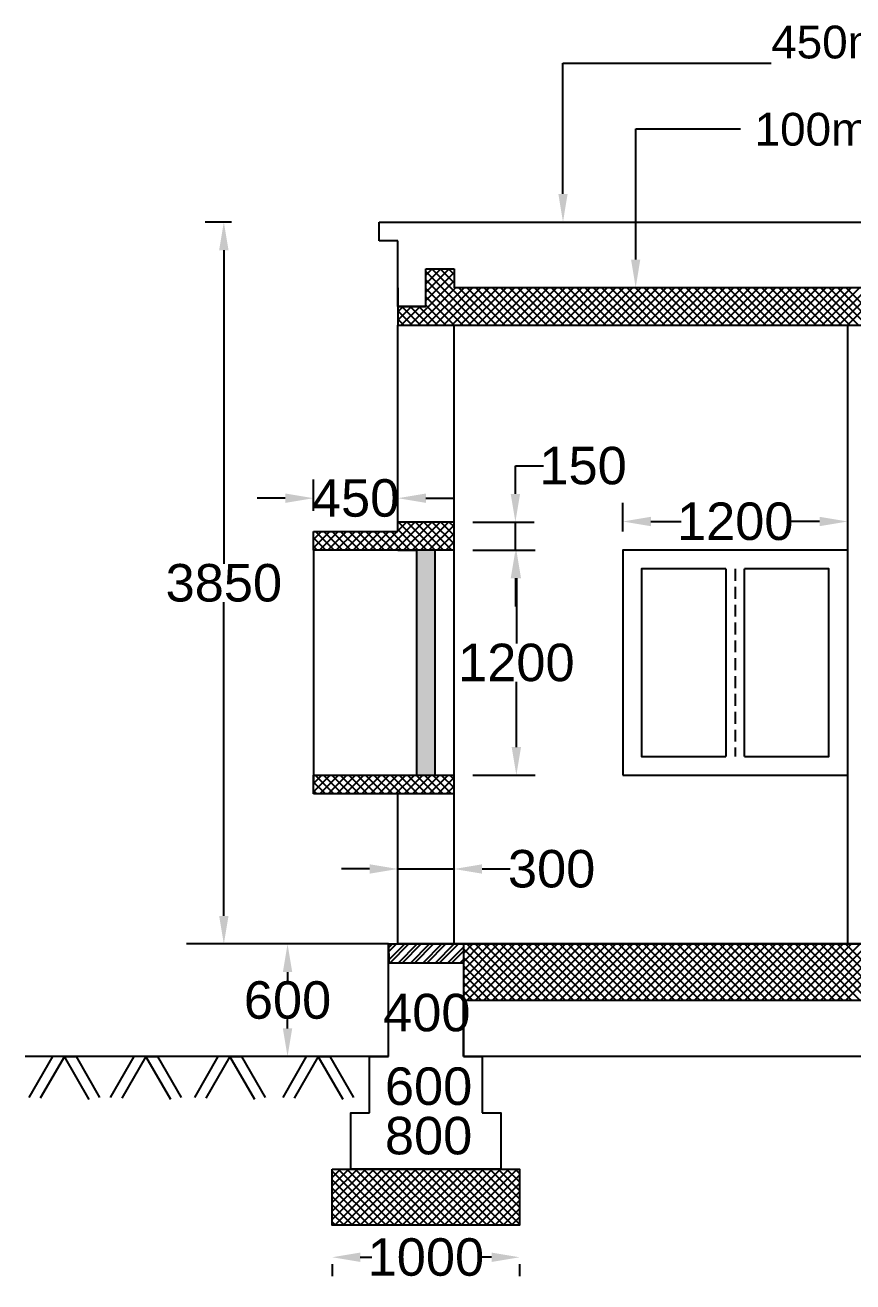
# Model space of a CAD drawing. Header units: millimetres. Extents: x -782 to 40789, y -5942 to 9964.
# Drawn here: x 11237 to 15653, y -5335 to 1367 of the extents above; entities that cross this region are included whole.
import ezdxf
from ezdxf import colors
from ezdxf.entities.mleader import LeaderData, LeaderLine
from ezdxf.math import Vec2, Vec3

# ---------------------------------------------------------------- set-up
doc = ezdxf.new("R2010")
doc.units = ezdxf.units.MM
doc.linetypes.add('HIDDEN', pattern=[9.525, 6.35, -3.175])
doc.styles.get("Standard").update_dxf_attribs({"font": 'arial.ttf'})
doc.dimstyles.new('ISO-25', dxfattribs={"dimtxt": 250, "dimasz": 250, "dimexe": 100, "dimexo": 100, "dimgap": 0, "dimtad": 0, "dimtih": 1, "dimtoh": 1, "dimtxsty": 'Standard', "dimcen": 2.5, "dimadec": 0, "dimazin": 0, "dimtfac": 1, "dimtmove": 0, "dimatfit": 3, "dimfxl": 1, "dimarcsym": 0})

# ---------------------------------------------------------------- blocks, each defined once
blk = doc.blocks.new('*D15')
at = {"color": 0, "lineweight": -2, "transparency": 16777216}
for p, q in [((13025.2, -5203.7), (13086.4, -5203.7)), ((13725.2, -5203.7), (13664.1, -5203.7)), ((12875.2, -5241.4), (12875.2, -5303.7)), ((13875.2, -5241.4), (13875.2, -5303.7))]:
    blk.add_line(p, q, dxfattribs=at)
at = {"color": 0, "transparency": 16777216}
for points in [[(13025.2, -5178.7), (13025.2, -5228.7), (12875.2, -5203.7)], [(13725.2, -5178.7), (13725.2, -5228.7), (13875.2, -5203.7)]]:
    blk.add_solid(points, dxfattribs=at)
at = {"layer": 'Defpoints', "color": 0, "transparency": 16777216}
for p in [(12875.2, -5141.4), (13875.2, -5141.4), (13875.2, -5203.7)]:
    blk.add_point(p, dxfattribs=at)
at = {"color": 0, "transparency": 16777216, "insert": (13375.2, -5203.7), "char_height": 200, "attachment_point": 5}
blk.add_mtext('1000', dxfattribs=at)
blk = doc.blocks.new('*D20')
at = {"color": 0, "lineweight": -2, "transparency": 16777216}
for p, q in [((14425.2, -1333.1), (14425.2, -1180)), ((15625.2, -1333.1), (15625.2, -1180)), ((14575.2, -1280), (14736.4, -1280)), ((15475.2, -1280), (15314.1, -1280))]:
    blk.add_line(p, q, dxfattribs=at)
at = {"color": 0, "transparency": 16777216}
for points in [[(14575.2, -1255), (14575.2, -1305), (14425.2, -1280)], [(15475.2, -1255), (15475.2, -1305), (15625.2, -1280)]]:
    blk.add_solid(points, dxfattribs=at)
at = {"layer": 'Defpoints', "color": 0, "transparency": 16777216}
for p in [(15625.2, -1280), (14425.2, -1433.1), (15625.2, -1433.1)]:
    blk.add_point(p, dxfattribs=at)
at = {"color": 0, "transparency": 16777216, "insert": (15025.2, -1280), "char_height": 200, "attachment_point": 5}
blk.add_mtext('1200', dxfattribs=at)
blk = doc.blocks.new('*D21')
at = {"color": 0, "lineweight": -2, "transparency": 16777216}
for p, q in [((13625.2, -1433.1), (13957.8, -1433.1)), ((13857.8, -1583.1), (13857.8, -1931)), ((13857.8, -2483.1), (13857.8, -2135.2)), ((13625.2, -2633.1), (13957.8, -2633.1))]:
    blk.add_line(p, q, dxfattribs=at)
at = {"color": 0, "transparency": 16777216}
for points in [[(13832.8, -1583.1), (13882.8, -1583.1), (13857.8, -1433.1)], [(13832.8, -2483.1), (13882.8, -2483.1), (13857.8, -2633.1)]]:
    blk.add_solid(points, dxfattribs=at)
at = {"layer": 'Defpoints', "color": 0, "transparency": 16777216}
for p in [(13525.2, -1433.1), (13525.2, -2633.1), (13857.8, -2633.1)]:
    blk.add_point(p, dxfattribs=at)
at = {"color": 0, "transparency": 16777216, "insert": (13857.8, -2033.1), "char_height": 200, "attachment_point": 5}
blk.add_mtext('1200', dxfattribs=at)
blk = doc.blocks.new('*D22')
at = {"color": 0, "lineweight": -2, "transparency": 16777216}
for p, q in [((13852.6, -1133.1), (13852.6, -983.1)), ((13852.6, -983.1), (14002.6, -983.1)), ((13625.2, -1283.1), (13952.6, -1283.1)), ((13852.6, -1433.1), (13852.6, -1283.1)), ((13625.2, -1433.1), (13952.6, -1433.1)), ((13852.6, -1583.1), (13852.6, -1733.1))]:
    blk.add_line(p, q, dxfattribs=at)
at = {"color": 0, "transparency": 16777216}
for points in [[(13827.6, -1133.1), (13877.6, -1133.1), (13852.6, -1283.1)], [(13827.6, -1583.1), (13877.6, -1583.1), (13852.6, -1433.1)]]:
    blk.add_solid(points, dxfattribs=at)
at = {"layer": 'Defpoints', "color": 0, "transparency": 16777216}
for p in [(13525.2, -1283.1), (13852.6, -1283.1), (13525.2, -1433.1)]:
    blk.add_point(p, dxfattribs=at)
at = {"color": 0, "transparency": 16777216, "insert": (14213.7, -983.1), "char_height": 200, "attachment_point": 5}
blk.add_mtext('150', dxfattribs=at)
blk = doc.blocks.new('*D23')
at = {"color": 0, "lineweight": -2, "transparency": 16777216}
for p, q in [((12775.2, -1223.5), (12775.2, -1055.7)), ((13225.2, -1223.5), (13225.2, -1055.7)), ((12625.2, -1155.7), (12475.2, -1155.7)), ((12775.2, -1155.7), (12775.6, -1155.7)), ((13225.2, -1155.7), (13224.9, -1155.7)), ((13375.2, -1155.7), (13525.2, -1155.7))]:
    blk.add_line(p, q, dxfattribs=at)
at = {"color": 0, "transparency": 16777216}
for points in [[(12625.2, -1130.7), (12625.2, -1180.7), (12775.2, -1155.7)], [(13375.2, -1130.7), (13375.2, -1180.7), (13225.2, -1155.7)]]:
    blk.add_solid(points, dxfattribs=at)
at = {"layer": 'Defpoints', "color": 0, "transparency": 16777216}
for p in [(12775.2, -1155.7), (12775.2, -1323.5), (13225.2, -1323.5)]:
    blk.add_point(p, dxfattribs=at)
at = {"color": 0, "transparency": 16777216, "insert": (13000.2, -1155.7), "char_height": 200, "attachment_point": 5}
blk.add_mtext('450', dxfattribs=at)
blk = doc.blocks.new('*D24')
at = {"color": 0, "lineweight": -2, "transparency": 16777216}
for p, q in [((12339.1, 316.9), (12197.3, 316.9)), ((12297.3, 166.9), (12297.3, -1505.9)), ((12297.3, -3383.1), (12297.3, -1710.3)), ((12339.1, -3533.1), (12197.3, -3533.1))]:
    blk.add_line(p, q, dxfattribs=at)
at = {"color": 0, "transparency": 16777216}
for points in [[(12272.3, 166.9), (12322.3, 166.9), (12297.3, 316.9)], [(12272.3, -3383.1), (12322.3, -3383.1), (12297.3, -3533.1)]]:
    blk.add_solid(points, dxfattribs=at)
at = {"layer": 'Defpoints', "color": 0, "transparency": 16777216}
for p in [(12439.1, 316.9), (12297.3, -3533.1), (12439.1, -3533.1)]:
    blk.add_point(p, dxfattribs=at)
at = {"color": 0, "transparency": 16777216, "insert": (12297.3, -1608.1), "char_height": 200, "attachment_point": 5}
blk.add_mtext('3850', dxfattribs=at)
blk = doc.blocks.new('*D25')
at = {"color": 0, "lineweight": -2, "transparency": 16777216}
for p, q in [((12637.1, -3683.1), (12637.1, -3731)), ((12637.1, -3983.1), (12637.1, -3935.2))]:
    blk.add_line(p, q, dxfattribs=at)
at = {"color": 0, "transparency": 16777216}
for points in [[(12612.1, -3683.1), (12662.1, -3683.1), (12637.1, -3533.1)], [(12612.1, -3983.1), (12662.1, -3983.1), (12637.1, -4133.1)]]:
    blk.add_solid(points, dxfattribs=at)
at = {"layer": 'Defpoints', "color": 0, "transparency": 16777216}
for p in [(12637.1, -3533.1), (12637.1, -4133.1), (12637.1, -4133.1)]:
    blk.add_point(p, dxfattribs=at)
at = {"color": 0, "transparency": 16777216, "insert": (12637.1, -3833.1), "char_height": 200, "attachment_point": 5}
blk.add_mtext('600', dxfattribs=at)
blk = doc.blocks.new('*D26')
at = {"color": 0, "lineweight": -2, "transparency": 16777216}
for p, q in [((13075.2, -3133.1), (12925.2, -3133.1)), ((13225.2, -3133.1), (13525.2, -3133.1)), ((13675.2, -3133.1), (13825.2, -3133.1))]:
    blk.add_line(p, q, dxfattribs=at)
at = {"color": 0, "transparency": 16777216}
for points in [[(13075.2, -3108.1), (13075.2, -3158.1), (13225.2, -3133.1)], [(13675.2, -3108.1), (13675.2, -3158.1), (13525.2, -3133.1)]]:
    blk.add_solid(points, dxfattribs=at)
at = {"layer": 'Defpoints', "color": 0, "transparency": 16777216}
for p in [(13225.2, -3133.1), (13525.2, -3133.1), (13525.2, -3133.1)]:
    blk.add_point(p, dxfattribs=at)
at = {"color": 0, "transparency": 16777216, "insert": (14045.8, -3133.1), "char_height": 200, "attachment_point": 5}
blk.add_mtext('300', dxfattribs=at)

msp = doc.modelspace()

# ---------------------------------------------------------------- hatches: boundary and pattern name
h = msp.add_hatch(color=256)
h.dxf.hatch_style = 1
h.paths.add_polyline_path([(13425.244, -1433.096), (13325.244, -1433.096), (13325.244, -2633.096), (13425.244, -2633.096)])
h = msp.add_hatch()
h.set_pattern_fill('ANSI32', color=256, scale=4.9)
h.set_pattern_definition([(45, (-541.812, -8030.57), (-33.00244, 33.00244), []), (45, (-519.81, -8030.57), (-33.00244, 33.00244), [])])
h.paths.add_polyline_path([(13175.244, -3533.096), (13177.355, -3633.074), (13575.244, -3633.074), (13575.244, -3533.096)])

# ---------------------------------------------------------------- linework, layer by layer
for p, q in [((14114.497, 1164.388), (15217.263, 1164.388)), ((14502.282, 814.388), (15053.665, 814.388)), ((13125.244, 216.904), (13125.244, 316.904)), ((13125.244, 316.904), (22125.244, 316.904)), ((13225.244, 216.904), (13125.244, 216.904)), ((13225.244, -133.096), (13225.244, 216.904)), ((13375.244, -133.096), (13375.244, 66.904)), ((13375.244, 66.904), (13525.244, 66.904)), ((13525.244, 66.904), (13525.244, -33.096)), ((13225.244, -33.096), (13225.244, -133.096)), ((21725.244, -33.096), (13525.244, -33.096)), ((13225.244, -133.096), (13375.244, -133.096)), ((13225.244, -133.096), (13375.244, -133.096)), ((13525.244, -3533.096), (13525.244, -233.096)), ((15625.244, -3533.096), (15625.244, -233.096)), ((12775.244, -1433.096), (12775.244, -1333.096)), ((12775.244, -1333.096), (13225.244, -1333.096)), ((13525.244, -1283.096), (13225.244, -1283.096)), ((13525.244, -1433.096), (12775.244, -1433.096)), ((12775.244, -1433.096), (12775.244, -2683.096)), ((14975.244, -1533.096), (14975.244, -2533.096)), ((15075.244, -2533.096), (15075.244, -1533.096)), ((12775.244, -2733.096), (12775.244, -2633.096)), ((12775.244, -2633.096), (13525.244, -2633.096)), ((13225.244, -2733.096), (12775.244, -2733.096)), ((13525.244, -2733.096), (13225.244, -2733.096)), ((13525.244, -3533.096), (13525.244, -2733.096)), ((13175.244, -3533.096), (12098.997, -3533.096)), ((13175.244, -3533.096), (13177.355, -3633.074)), ((13225.244, -3533.096), (13525.244, -3533.096)), ((13525.244, -3533.096), (17725.244, -3533.096)), ((13525.244, -3533.096), (14575.244, -3533.096)), ((13177.355, -3633.074), (13575.244, -3633.074)), ((13575.244, -4133.096), (13575.244, -3833.096)), ((13575.244, -3833.096), (17675.594, -3833.096)), ((13175.244, -4133.096), (11237.339, -4133.096)), ((11510.638, -4133.096), (11382.96, -4133.096)), ((11446.799, -4133.096), (11510.638, -4133.096)), ((11945.189, -4133.096), (11817.511, -4133.096)), ((11881.35, -4133.096), (11945.189, -4133.096)), ((12393.758, -4133.096), (12266.08, -4133.096)), ((12329.919, -4133.096), (12393.758, -4133.096)), ((12864.756, -4133.096), (12737.077, -4133.096)), ((12800.917, -4133.096), (12864.756, -4133.096)), ((13675.244, -4133.096), (13575.244, -4133.096)), ((17675.594, -4133.096), (13675.244, -4133.096))]:
    msp.add_line(p, q)
at = {"linetype": 'Continuous'}
for p, q in [((13288.872, -233.096), (13525.244, 3.275)), ((13375.244, 32.88), (13409.267, 66.904)), ((13375.244, -12.021), (13454.169, 66.904)), ((13375.244, -56.923), (13499.07, 66.904)), ((13661.464, -233.096), (13375.244, 53.124)), ((13375.244, -101.824), (13525.244, 48.176)), ((13616.563, -233.096), (13375.244, 8.223)), ((13706.366, -233.096), (13406.366, 66.904)), ((13525.244, -7.073), (13451.267, 66.904)), ((13525.244, 37.828), (13496.168, 66.904)), ((13333.774, -233.096), (13533.774, -33.096)), ((13571.662, -233.096), (13375.244, -36.678)), ((13378.675, -233.096), (13578.675, -33.096)), ((13423.576, -233.096), (13623.576, -33.096)), ((13468.478, -233.096), (13668.478, -33.096)), ((13513.379, -233.096), (13713.379, -33.096)), ((13751.267, -233.096), (13551.267, -33.096)), ((13558.28, -233.096), (13758.28, -33.096)), ((13796.168, -233.096), (13596.168, -33.096)), ((13603.181, -233.096), (13803.181, -33.096)), ((13841.07, -233.096), (13641.07, -33.096)), ((13648.083, -233.096), (13848.083, -33.096)), ((13885.971, -233.096), (13685.971, -33.096)), ((13692.984, -233.096), (13892.984, -33.096)), ((13930.872, -233.096), (13730.872, -33.096)), ((13737.885, -233.096), (13937.885, -33.096)), ((13975.773, -233.096), (13775.773, -33.096)), ((13782.787, -233.096), (13982.787, -33.096)), ((14020.675, -233.096), (13820.675, -33.096)), ((13827.688, -233.096), (14027.688, -33.096)), ((14065.576, -233.096), (13865.576, -33.096)), ((13872.589, -233.096), (14072.589, -33.096)), ((14110.477, -233.096), (13910.477, -33.096)), ((13917.49, -233.096), (14117.49, -33.096)), ((14155.379, -233.096), (13955.379, -33.096)), ((13962.392, -233.096), (14162.392, -33.096)), ((14200.28, -233.096), (14000.28, -33.096)), ((14007.293, -233.096), (14207.293, -33.096)), ((14245.181, -233.096), (14045.181, -33.096)), ((14052.194, -233.096), (14252.194, -33.096)), ((14290.082, -233.096), (14090.082, -33.096)), ((14097.095, -233.096), (14297.095, -33.096)), ((14334.984, -233.096), (14134.984, -33.096)), ((14141.997, -233.096), (14341.997, -33.096)), ((14379.885, -233.096), (14179.885, -33.096)), ((14186.898, -233.096), (14386.898, -33.096)), ((14424.786, -233.096), (14224.786, -33.096)), ((14231.799, -233.096), (14431.799, -33.096)), ((14469.688, -233.096), (14269.688, -33.096)), ((14276.701, -233.096), (14476.701, -33.096)), ((14514.589, -233.096), (14314.589, -33.096)), ((14321.602, -233.096), (14521.602, -33.096)), ((14559.49, -233.096), (14359.49, -33.096)), ((14366.503, -233.096), (14566.503, -33.096)), ((14604.391, -233.096), (14404.391, -33.096)), ((14411.404, -233.096), (14611.404, -33.096)), ((14649.293, -233.096), (14449.293, -33.096)), ((14456.306, -233.096), (14656.306, -33.096)), ((14694.194, -233.096), (14494.194, -33.096)), ((14501.207, -233.096), (14701.207, -33.096)), ((14739.095, -233.096), (14539.095, -33.096)), ((14546.108, -233.096), (14746.108, -33.096)), ((14783.996, -233.096), (14583.996, -33.096)), ((14591.01, -233.096), (14791.01, -33.096)), ((14828.898, -233.096), (14628.898, -33.096)), ((14635.911, -233.096), (14835.911, -33.096)), ((14873.799, -233.096), (14673.799, -33.096)), ((14680.812, -233.096), (14880.812, -33.096)), ((14918.7, -233.096), (14718.7, -33.096)), ((14725.713, -233.096), (14925.713, -33.096)), ((14963.602, -233.096), (14763.602, -33.096)), ((14770.615, -233.096), (14970.615, -33.096)), ((15008.503, -233.096), (14808.503, -33.096)), ((14815.516, -233.096), (15015.516, -33.096)), ((15053.404, -233.096), (14853.404, -33.096)), ((14860.417, -233.096), (15060.417, -33.096)), ((15098.305, -233.096), (14898.305, -33.096)), ((14905.319, -233.096), (15105.319, -33.096)), ((15143.207, -233.096), (14943.207, -33.096)), ((14950.22, -233.096), (15150.22, -33.096)), ((15188.108, -233.096), (14988.108, -33.096)), ((14995.121, -233.096), (15195.121, -33.096)), ((15233.009, -233.096), (15033.009, -33.096)), ((15040.022, -233.096), (15240.022, -33.096)), ((15277.911, -233.096), (15077.911, -33.096)), ((15084.924, -233.096), (15284.924, -33.096)), ((15322.812, -233.096), (15122.812, -33.096)), ((15129.825, -233.096), (15329.825, -33.096)), ((15367.713, -233.096), (15167.713, -33.096)), ((15174.726, -233.096), (15374.726, -33.096)), ((15412.614, -233.096), (15212.614, -33.096)), ((15219.627, -233.096), (15419.627, -33.096)), ((15457.516, -233.096), (15257.516, -33.096)), ((15264.529, -233.096), (15464.529, -33.096)), ((15502.417, -233.096), (15302.417, -33.096)), ((15309.43, -233.096), (15509.43, -33.096)), ((15547.318, -233.096), (15347.318, -33.096)), ((15354.331, -233.096), (15554.331, -33.096)), ((15592.22, -233.096), (15392.22, -33.096)), ((15399.233, -233.096), (15599.233, -33.096)), ((15637.121, -233.096), (15437.121, -33.096)), ((15444.134, -233.096), (15644.134, -33.096)), ((15682.022, -233.096), (15482.022, -33.096)), ((15489.035, -233.096), (15689.035, -33.096)), ((15726.923, -233.096), (15526.923, -33.096)), ((15533.936, -233.096), (15733.936, -33.096)), ((15771.825, -233.096), (15571.825, -33.096)), ((15578.838, -233.096), (15778.838, -33.096)), ((15816.726, -233.096), (15616.726, -33.096)), ((15623.739, -233.096), (15823.739, -33.096)), ((13225.244, -162.021), (13254.169, -133.096)), ((13225.244, -206.923), (13299.07, -133.096)), ((13243.971, -233.096), (13343.971, -133.096)), ((13347.156, -233.096), (13247.156, -133.096)), ((13392.057, -233.096), (13292.057, -133.096)), ((13436.958, -233.096), (13336.958, -133.096)), ((13526.761, -233.096), (13375.244, -81.58)), ((13481.859, -233.096), (13375.244, -126.481)), ((13302.254, -233.096), (13225.244, -156.086)), ((13257.353, -233.096), (13225.244, -200.987)), ((12775.244, -1375.343), (12817.49, -1333.096)), ((12775.244, -1420.244), (12862.392, -1333.096)), ((12885.808, -1433.096), (12785.808, -1333.096)), ((12807.293, -1433.096), (12907.293, -1333.096)), ((12930.709, -1433.096), (12830.709, -1333.096)), ((12852.194, -1433.096), (12952.194, -1333.096)), ((12975.611, -1433.096), (12875.611, -1333.096)), ((12897.095, -1433.096), (12997.095, -1333.096)), ((13020.512, -1433.096), (12920.512, -1333.096)), ((12941.997, -1433.096), (13041.997, -1333.096)), ((13065.413, -1433.096), (12965.413, -1333.096)), ((12986.898, -1433.096), (13086.898, -1333.096)), ((13110.315, -1433.096), (13010.315, -1333.096)), ((13031.799, -1433.096), (13131.799, -1333.096)), ((13155.216, -1433.096), (13055.216, -1333.096)), ((13076.701, -1433.096), (13176.701, -1333.096)), ((13200.117, -1433.096), (13100.117, -1333.096)), ((13121.602, -1433.096), (13221.602, -1333.096)), ((13245.018, -1433.096), (13145.018, -1333.096)), ((13166.503, -1433.096), (13316.503, -1283.096)), ((13289.92, -1433.096), (13189.92, -1333.096)), ((13211.404, -1433.096), (13361.404, -1283.096)), ((13225.244, -1284.553), (13226.701, -1283.096)), ((13225.244, -1329.455), (13271.602, -1283.096)), ((13334.821, -1433.096), (13225.244, -1323.519)), ((13379.722, -1433.096), (13229.722, -1283.096)), ((13256.306, -1433.096), (13406.306, -1283.096)), ((13424.623, -1433.096), (13274.623, -1283.096)), ((13301.207, -1433.096), (13451.207, -1283.096)), ((13469.525, -1433.096), (13319.525, -1283.096)), ((13346.108, -1433.096), (13496.108, -1283.096)), ((13514.426, -1433.096), (13364.426, -1283.096)), ((13391.01, -1433.096), (13525.244, -1298.862)), ((13525.244, -1399.013), (13409.327, -1283.096)), ((13525.244, -1354.112), (13454.229, -1283.096)), ((13525.244, -1309.21), (13499.13, -1283.096)), ((12840.907, -1433.096), (12775.244, -1367.433)), ((13435.911, -1433.096), (13525.244, -1343.764)), ((13480.812, -1433.096), (13525.244, -1388.665)), ((12796.006, -1433.096), (12775.244, -1412.335)), ((12775.244, -2677.48), (12819.627, -2633.096)), ((12775.244, -2722.382), (12864.529, -2633.096)), ((12838.77, -2733.096), (12775.244, -2669.57)), ((12883.671, -2733.096), (12783.671, -2633.096)), ((12809.43, -2733.096), (12909.43, -2633.096)), ((12928.572, -2733.096), (12828.572, -2633.096)), ((12854.331, -2733.096), (12954.331, -2633.096)), ((12973.474, -2733.096), (12873.474, -2633.096)), ((12899.233, -2733.096), (12999.233, -2633.096)), ((13018.375, -2733.096), (12918.375, -2633.096)), ((12944.134, -2733.096), (13044.134, -2633.096)), ((13063.276, -2733.096), (12963.276, -2633.096)), ((12989.035, -2733.096), (13089.035, -2633.096)), ((13108.177, -2733.096), (13008.177, -2633.096)), ((13033.936, -2733.096), (13133.936, -2633.096)), ((13153.079, -2733.096), (13053.079, -2633.096)), ((13078.838, -2733.096), (13178.838, -2633.096)), ((13197.98, -2733.096), (13097.98, -2633.096)), ((13123.739, -2733.096), (13223.739, -2633.096)), ((13242.881, -2733.096), (13142.881, -2633.096)), ((13168.64, -2733.096), (13268.64, -2633.096)), ((13287.783, -2733.096), (13187.783, -2633.096)), ((13213.542, -2733.096), (13313.542, -2633.096)), ((13332.684, -2733.096), (13232.684, -2633.096)), ((13258.443, -2733.096), (13358.443, -2633.096)), ((13377.585, -2733.096), (13277.585, -2633.096)), ((13303.344, -2733.096), (13403.344, -2633.096)), ((13422.486, -2733.096), (13322.486, -2633.096)), ((13348.245, -2733.096), (13448.245, -2633.096)), ((13467.388, -2733.096), (13367.388, -2633.096)), ((13393.147, -2733.096), (13493.147, -2633.096)), ((13512.289, -2733.096), (13412.289, -2633.096)), ((13438.048, -2733.096), (13525.244, -2645.901)), ((13525.244, -2701.15), (13457.19, -2633.096)), ((13525.244, -2656.249), (13502.091, -2633.096)), ((12793.868, -2733.096), (12775.244, -2714.472)), ((13482.949, -2733.096), (13525.244, -2690.802)), ((13575.244, -3538.828), (13580.975, -3533.096)), ((13575.244, -3583.729), (13625.876, -3533.096)), ((13575.244, -3628.63), (13670.777, -3533.096)), ((13575.244, -3673.532), (13715.679, -3533.096)), ((13575.244, -3718.433), (13760.58, -3533.096)), ((13575.244, -3763.334), (13805.481, -3533.096)), ((13575.244, -3808.235), (13850.383, -3533.096)), ((13893.868, -3833.096), (13593.868, -3533.096)), ((13595.284, -3833.096), (13895.284, -3533.096)), ((13938.77, -3833.096), (13638.77, -3533.096)), ((13640.185, -3833.096), (13940.185, -3533.096)), ((13983.671, -3833.096), (13683.671, -3533.096)), ((13685.086, -3833.096), (13985.086, -3533.096)), ((14028.572, -3833.096), (13728.572, -3533.096)), ((13729.988, -3833.096), (14029.988, -3533.096)), ((14073.474, -3833.096), (13773.474, -3533.096)), ((13774.889, -3833.096), (14074.889, -3533.096)), ((14118.375, -3833.096), (13818.375, -3533.096)), ((13819.79, -3833.096), (14119.79, -3533.096)), ((14163.276, -3833.096), (13863.276, -3533.096)), ((13864.692, -3833.096), (14164.692, -3533.096)), ((14208.177, -3833.096), (13908.177, -3533.096)), ((13909.593, -3833.096), (14209.593, -3533.096)), ((14253.079, -3833.096), (13953.079, -3533.096)), ((13954.494, -3833.096), (14254.494, -3533.096)), ((14297.98, -3833.096), (13997.98, -3533.096)), ((13999.395, -3833.096), (14299.395, -3533.096)), ((14342.881, -3833.096), (14042.881, -3533.096)), ((14044.297, -3833.096), (14344.297, -3533.096)), ((14387.783, -3833.096), (14087.783, -3533.096)), ((14089.198, -3833.096), (14389.198, -3533.096)), ((14432.684, -3833.096), (14132.684, -3533.096)), ((14134.099, -3833.096), (14434.099, -3533.096)), ((14477.585, -3833.096), (14177.585, -3533.096)), ((14179, -3833.096), (14479, -3533.096)), ((14522.486, -3833.096), (14222.486, -3533.096)), ((14223.902, -3833.096), (14523.902, -3533.096)), ((14567.388, -3833.096), (14267.388, -3533.096)), ((14268.803, -3833.096), (14568.803, -3533.096)), ((14612.289, -3833.096), (14312.289, -3533.096)), ((14313.704, -3833.096), (14613.704, -3533.096)), ((14657.19, -3833.096), (14357.19, -3533.096)), ((14358.606, -3833.096), (14658.606, -3533.096)), ((14702.091, -3833.096), (14402.091, -3533.096)), ((14403.507, -3833.096), (14703.507, -3533.096)), ((14746.993, -3833.096), (14446.993, -3533.096)), ((14448.408, -3833.096), (14748.408, -3533.096)), ((14791.894, -3833.096), (14491.894, -3533.096)), ((14493.309, -3833.096), (14793.309, -3533.096)), ((14836.795, -3833.096), (14536.795, -3533.096)), ((14538.211, -3833.096), (14838.211, -3533.096)), ((14881.697, -3833.096), (14581.697, -3533.096)), ((14583.112, -3833.096), (14883.112, -3533.096)), ((14926.598, -3833.096), (14626.598, -3533.096)), ((14628.013, -3833.096), (14928.013, -3533.096)), ((14971.499, -3833.096), (14671.499, -3533.096)), ((14672.915, -3833.096), (14972.915, -3533.096)), ((15016.4, -3833.096), (14716.4, -3533.096)), ((14717.816, -3833.096), (15017.816, -3533.096)), ((15061.302, -3833.096), (14761.302, -3533.096)), ((14762.717, -3833.096), (15062.717, -3533.096)), ((15106.203, -3833.096), (14806.203, -3533.096)), ((14807.618, -3833.096), (15107.618, -3533.096)), ((15151.104, -3833.096), (14851.104, -3533.096)), ((14852.52, -3833.096), (15152.52, -3533.096)), ((15196.006, -3833.096), (14896.006, -3533.096)), ((14897.421, -3833.096), (15197.421, -3533.096)), ((15240.907, -3833.096), (14940.907, -3533.096)), ((14942.322, -3833.096), (15242.322, -3533.096)), ((15285.808, -3833.096), (14985.808, -3533.096)), ((14987.224, -3833.096), (15287.224, -3533.096)), ((15330.709, -3833.096), (15030.709, -3533.096)), ((15032.125, -3833.096), (15332.125, -3533.096)), ((15375.611, -3833.096), (15075.611, -3533.096)), ((15077.026, -3833.096), (15377.026, -3533.096)), ((15420.512, -3833.096), (15120.512, -3533.096)), ((15121.927, -3833.096), (15421.927, -3533.096)), ((15465.413, -3833.096), (15165.413, -3533.096)), ((15166.829, -3833.096), (15466.829, -3533.096)), ((15510.315, -3833.096), (15210.315, -3533.096)), ((15211.73, -3833.096), (15511.73, -3533.096)), ((15555.216, -3833.096), (15255.216, -3533.096)), ((15256.631, -3833.096), (15556.631, -3533.096)), ((15600.117, -3833.096), (15300.117, -3533.096)), ((15301.533, -3833.096), (15601.533, -3533.096)), ((15645.018, -3833.096), (15345.018, -3533.096)), ((15346.434, -3833.096), (15646.434, -3533.096)), ((15689.92, -3833.096), (15389.92, -3533.096)), ((15391.335, -3833.096), (15691.335, -3533.096)), ((15734.821, -3833.096), (15434.821, -3533.096)), ((15436.236, -3833.096), (15736.236, -3533.096)), ((15779.722, -3833.096), (15479.722, -3533.096)), ((15481.138, -3833.096), (15781.138, -3533.096)), ((15824.623, -3833.096), (15524.623, -3533.096)), ((15526.039, -3833.096), (15826.039, -3533.096)), ((15869.525, -3833.096), (15569.525, -3533.096)), ((15570.94, -3833.096), (15870.94, -3533.096)), ((15914.426, -3833.096), (15614.426, -3533.096)), ((15615.841, -3833.096), (15915.841, -3533.096)), ((13848.967, -3833.096), (13575.244, -3559.373)), ((13804.066, -3833.096), (13575.244, -3604.274)), ((13759.165, -3833.096), (13575.244, -3649.176)), ((13714.263, -3833.096), (13575.244, -3694.077)), ((13669.362, -3833.096), (13575.244, -3738.978)), ((13624.461, -3833.096), (13575.244, -3783.879)), ((13579.559, -3833.096), (13575.244, -3828.781)), ((12875.244, -4777.643), (12919.79, -4733.096)), ((12875.244, -4822.544), (12964.692, -4733.096)), ((12875.244, -4867.446), (13009.593, -4733.096)), ((12875.244, -4912.347), (13054.494, -4733.096)), ((12875.244, -4957.248), (13099.395, -4733.096)), ((12875.244, -5002.149), (13144.297, -4733.096)), ((13163.113, -5033.096), (12875.244, -4745.227)), ((12889.198, -5033.096), (13189.198, -4733.096)), ((13208.015, -5033.096), (12908.015, -4733.096)), ((12934.099, -5033.096), (13234.099, -4733.096)), ((13252.916, -5033.096), (12952.916, -4733.096)), ((12979, -5033.096), (13279, -4733.096)), ((13297.817, -5033.096), (12997.817, -4733.096)), ((13023.902, -5033.096), (13323.902, -4733.096)), ((13342.718, -5033.096), (13042.718, -4733.096)), ((13068.803, -5033.096), (13368.803, -4733.096)), ((13387.62, -5033.096), (13087.62, -4733.096)), ((13113.704, -5033.096), (13413.704, -4733.096)), ((13432.521, -5033.096), (13132.521, -4733.096)), ((13158.606, -5033.096), (13458.606, -4733.096)), ((13477.422, -5033.096), (13177.422, -4733.096)), ((13203.507, -5033.096), (13503.507, -4733.096)), ((13522.324, -5033.096), (13222.324, -4733.096)), ((13248.408, -5033.096), (13548.408, -4733.096)), ((13567.225, -5033.096), (13267.225, -4733.096)), ((13293.309, -5033.096), (13593.309, -4733.096)), ((13612.126, -5033.096), (13312.126, -4733.096)), ((13338.211, -5033.096), (13638.211, -4733.096)), ((13657.027, -5033.096), (13357.027, -4733.096)), ((13383.112, -5033.096), (13683.112, -4733.096)), ((13701.929, -5033.096), (13401.929, -4733.096)), ((13428.013, -5033.096), (13728.013, -4733.096)), ((13746.83, -5033.096), (13446.83, -4733.096)), ((13472.915, -5033.096), (13772.915, -4733.096)), ((13791.731, -5033.096), (13491.731, -4733.096)), ((13517.816, -5033.096), (13817.816, -4733.096)), ((13836.633, -5033.096), (13536.633, -4733.096)), ((13562.717, -5033.096), (13862.717, -4733.096)), ((13875.244, -5026.806), (13581.534, -4733.096)), ((13875.244, -4981.905), (13626.435, -4733.096)), ((13875.244, -4937.004), (13671.336, -4733.096)), ((13875.244, -4892.102), (13716.238, -4733.096)), ((13875.244, -4847.201), (13761.139, -4733.096)), ((13875.244, -4802.3), (13806.04, -4733.096)), ((13875.244, -4757.399), (13850.942, -4733.096)), ((13118.212, -5033.096), (12875.244, -4790.128)), ((13607.618, -5033.096), (13875.244, -4765.471)), ((13652.52, -5033.096), (13875.244, -4810.373)), ((13073.311, -5033.096), (12875.244, -4835.029)), ((13028.41, -5033.096), (12875.244, -4879.931)), ((13697.421, -5033.096), (13875.244, -4855.274)), ((12983.508, -5033.096), (12875.244, -4924.832)), ((13742.322, -5033.096), (13875.244, -4900.175)), ((13787.224, -5033.096), (13875.244, -4945.076)), ((12938.607, -5033.096), (12875.244, -4969.733)), ((12893.706, -5033.096), (12875.244, -5014.634)), ((13832.125, -5033.096), (13875.244, -4989.978))]:
    msp.add_line(p, q, dxfattribs=at)
at = {"linetype": 'HIDDEN', "ltscale": 10}
msp.add_line((15025.244, -1533.096), (15025.244, -2533.096), dxfattribs=at)
for points in [[(13375.244, -133.096), (13225.244, -133.096), (13225.244, -233.096), (22025.244, -233.096), (22025.244, -133.096), (21875.244, -133.096)], [(13225.244, -1333.096), (13225.244, -233.096), (22025.244, -233.096), (22025.244, -1333.096)], [(13225.244, -2633.096), (13525.244, -2633.096), (13525.244, -1433.096), (13225.244, -1433.096)], [(13225.244, -1433.096), (13325.244, -1433.096), (13325.244, -2633.096), (13425.244, -2633.096), (13425.244, -1433.096)], [(14975.244, -1533.096), (14525.244, -1533.096), (14525.244, -2533.096), (14975.244, -2533.096)], [(15075.244, -2533.096), (15525.244, -2533.096), (15525.244, -1533.096), (15075.244, -1533.096)], [(22025.244, -2733.096), (22025.244, -3533.096), (13225.244, -3533.096), (13225.244, -2733.096)], [(13175.244, -4133.096), (13175.244, -3533.096), (13575.244, -3533.096), (13575.244, -4133.096)], [(11382.96, -4133.096), (11257.16, -4350.988)], [(11579.19, -4362.404), (11446.799, -4133.096), (11318.253, -4355.744)], [(11636.438, -4350.988), (11510.638, -4133.096)], [(11817.511, -4133.096), (11691.712, -4350.988)], [(12013.741, -4362.404), (11881.35, -4133.096), (11752.804, -4355.744)], [(12070.989, -4350.988), (11945.189, -4133.096)], [(12266.08, -4133.096), (12140.28, -4350.988)], [(12462.31, -4362.404), (12329.919, -4133.096), (12201.373, -4355.744)], [(12519.558, -4350.988), (12393.758, -4133.096)], [(12737.077, -4133.096), (12611.278, -4350.988)], [(12933.307, -4362.404), (12800.917, -4133.096), (12672.371, -4355.744)], [(12990.555, -4350.988), (12864.756, -4133.096)], [(13075.244, -4433.096), (13075.244, -4133.096), (13175.244, -4133.096)], [(13575.244, -4133.096), (13675.244, -4133.096), (13675.244, -4433.096)], [(13675.244, -4433.096), (13775.244, -4433.096), (13775.244, -4733.096), (12975.244, -4733.096), (12975.244, -4433.096), (13075.244, -4433.096)]]:
    msp.add_lwpolyline(points)
for points in [[(14425.244, -2633.096), (15625.244, -2633.096), (15625.244, -1433.096), (14425.244, -1433.096)], [(12875.244, -4733.096), (13875.244, -4733.096), (13875.244, -5033.096), (12875.244, -5033.096)]]:
    msp.add_lwpolyline(points, close=True)

# ---------------------------------------------------------------- texts
at = {"attachment_point": 1}
for s, width, heights, insert, char_height in [('450mm HIGH PARAPET', 5143.37225, [0], (15217.263, 1364.388), 175), ('100mm TH. LIME TERRACE OVER 100 mm TH. RCC SLAB', 7668.56157, [548.78], (15128.774, 899.328), 175), ('400', 313.40786, [0], (13147.047, -3798.684), 200), ('600', 313.40786, [0], (13156.509, -4191.196), 200), ('800', 200, [0], (13156.509, -4454.983), 200)]:
    msp.add_mtext_dynamic_manual_height_columns(s, width=width, gutter_width=1500, heights=heights, dxfattribs=dict(at, insert=insert, char_height=char_height))

# ---------------------------------------------------------------- dimensions: what is measured, and where the dimension line sits
for base, p1, p2, picture, middle in [((12297.256, -3533.096), (12439.128, 316.904), (12439.128, -3533.096), '*D24', (12297.256, -1608.096)), ((13852.559, -1283.096), (13525.244, -1433.096), (13525.244, -1283.096), '*D22', (14213.746, -983.096)), ((12637.12, -4133.096), (12637.12, -3533.096), (12637.12, -4133.096), '*D25', (12637.12, -3833.096))]:
    dim = msp.add_linear_dim(base=base, p1=p1, p2=p2, angle=90, dimstyle='ISO-25', override={"dimtxt": 200, "dimasz": 150})
    dim.commit()
    dim.dimension.update_dxf_attribs({"geometry": picture, "text_midpoint": middle})
for base, p1, p2, picture, middle in [((12775.244, -1155.749), (13225.244, -1323.519), (12775.244, -1323.519), '*D23', (13000.244, -1155.749)), ((13525.244, -3133.096), (13225.244, -3133.096), (13525.244, -3133.096), '*D26', (14045.776, -3133.096)), ((13875.244, -5203.67), (12875.244, -5141.449), (13875.244, -5141.449), '*D15', (13375.244, -5203.67))]:
    dim = msp.add_linear_dim(base=base, p1=p1, p2=p2, dimstyle='ISO-25', override={"dimtxt": 200, "dimasz": 150})
    dim.commit()
    dim.dimension.update_dxf_attribs({"geometry": picture, "text_midpoint": middle})
dim = msp.add_linear_dim(base=(15625.244, -1280.05), p1=(14425.244, -1433.096), p2=(15625.244, -1433.096), dimstyle='ISO-25', override={"dimtxt": 200, "dimasz": 150})
dim.commit()
dim.dimension.update_dxf_attribs({"geometry": '*D20', "text_midpoint": (15025.244, -1280.05), "dimtype": 160})
dim = msp.add_linear_dim(base=(13857.776, -2633.096), p1=(13525.244, -1433.096), p2=(13525.244, -2633.096), angle=90, dimstyle='ISO-25', override={"dimtxt": 200, "dimasz": 150})
dim.commit()
dim.dimension.update_dxf_attribs({"geometry": '*D21', "text_midpoint": (13857.776, -2033.096), "dimtype": 160})

# ---------------------------------------------------------------- leaders
ml = msp.add_multileader_mtext('Standard')
ml.set_content('', color=256)
ml.set_leader_properties()
ml.build(insert=Vec2(0, 0))
ml.multileader.update_dxf_attribs({"arrow_head_size": 150})
ctx = ml.context
ctx.base_point, ctx.char_height, ctx.arrow_head_size, ctx.plane_origin = Vec3(14114.497, 1164.388), 200, 150, Vec3(14106.497, 316.904)
notes = []
notes.append((ctx, [(0, (1, 1, 0), (14106.497, 1164.388), (1, 0), 8, [(0, [(14106.497, 316.904)], 0, [])])]))
ctx.mtext.insert, ctx.mtext.flow_direction = Vec3(14116.497, 1264.388), 5
ml = msp.add_multileader_mtext('Standard')
ml.set_content('', color=256)
ml.set_leader_properties()
ml.build(insert=Vec2(0, 0))
ml.multileader.update_dxf_attribs({"arrow_head_size": 150})
ctx = ml.context
ctx.base_point, ctx.char_height, ctx.arrow_head_size, ctx.plane_origin = Vec3(14502.282, 814.388), 200, 150, Vec3(14494.282, -33.096)
notes.append((ctx, [(0, (1, 1, 0), (14494.282, 814.388), (1, 0), 8, [(0, [(14494.282, -33.096)], 0, [])])]))
ctx.mtext.insert, ctx.mtext.flow_direction = Vec3(14504.282, 914.388), 5
for ctx, leaders in notes:
    for number, flags, end, landing, length, lines in leaders:
        leader = LeaderData()
        leader.index, (leader.has_last_leader_line, leader.has_dogleg_vector, leader.attachment_direction) = number, flags
        leader.last_leader_point, leader.dogleg_vector, leader.dogleg_length = Vec3(end), Vec3(landing), length
        for number, points, colour, breaks in lines:
            line = LeaderLine()
            line.index, line.vertices, line.color, line.breaks = number, Vec3.list(points), colors.encode_raw_color(colour), breaks
            leader.lines.append(line)
        ctx.leaders.append(leader)

doc.saveas('drawing.dxf')
